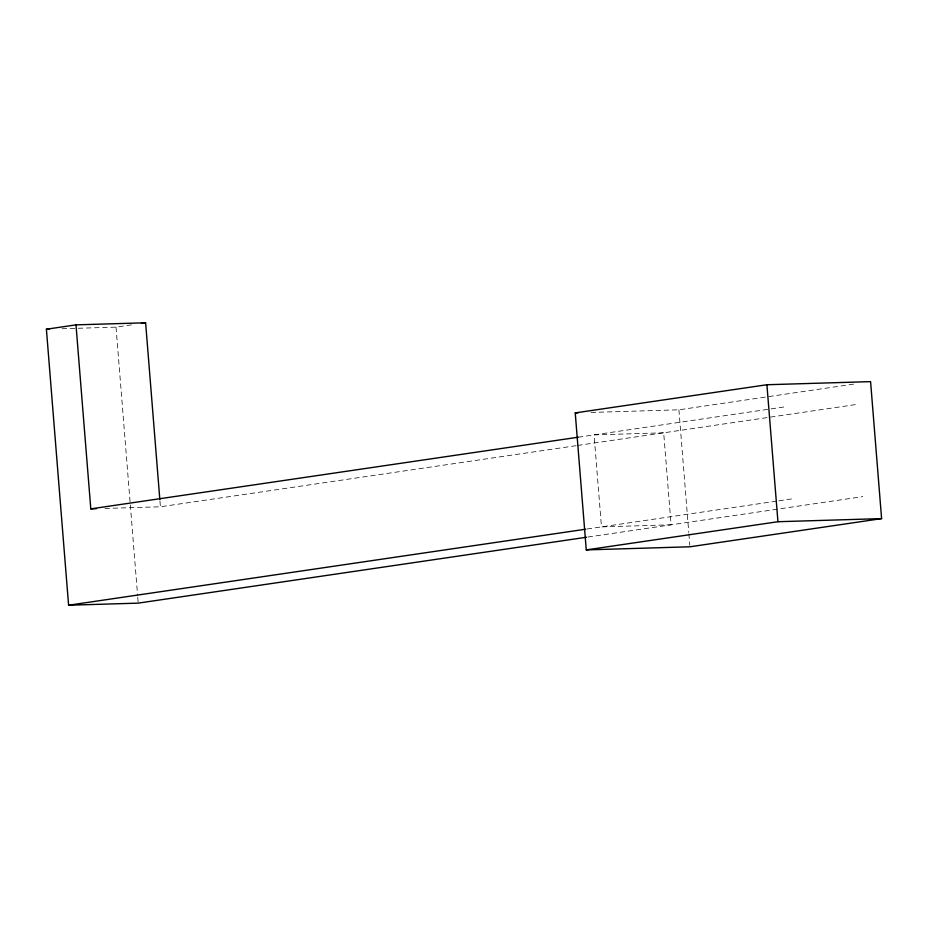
<?xml version="1.0" encoding="UTF-8"?>
<svg xmlns="http://www.w3.org/2000/svg" width="928" height="928" viewBox="0 0 928 928"><rect width="100%" height="100%" fill="white"/><g stroke="black" fill="none" stroke-linecap="round" stroke-linejoin="round"><path stroke-width="0.7" stroke-dasharray="4.64 3.48" d="M62.025 328.756L116.023 327.132L131.521 324.858M591.078 412.438L678.902 409.805L854.839 383.937M578.295 437.204L785.749 406.719M105.003 508.44L160.416 506.781L576.218 445.66M577.657 445.452L855.361 404.631M587.146 528.995L777.42 501.027M778.847 500.818L793.15 498.719M588.004 537.022L862.773 496.631M678.902 409.805L688.762 532.37M688.878 533.809L689.806 545.351M159.952 501.027L160.416 506.781M116.023 327.132L130.198 503.428M130.314 504.867L137.646 595.904M137.762 597.354L138.226 603.13M663.682 432.808L594.071 434.896L601.472 526.895L671.083 524.807L663.682 432.808"/><path stroke-width="1.39" d="M586.577 537.231L138.226 603.13L68.602 605.218L46.4 329.22L75.992 324.87L145.615 322.782L159.836 499.6M141.381 323.408L145.615 322.782M575.232 412.902L766.911 384.737L870.58 381.628L881.6 518.613L689.922 546.789L586.264 549.898L575.232 412.902L578.121 412.821M75.992 324.87L90.805 508.869L578.295 437.204M68.602 605.218L585.719 529.204M586.264 549.898L777.942 521.722L881.6 518.613M46.4 329.22L49.242 329.138M90.805 508.869L96.489 508.695M766.911 384.737L777.942 521.722"/></g></svg>
